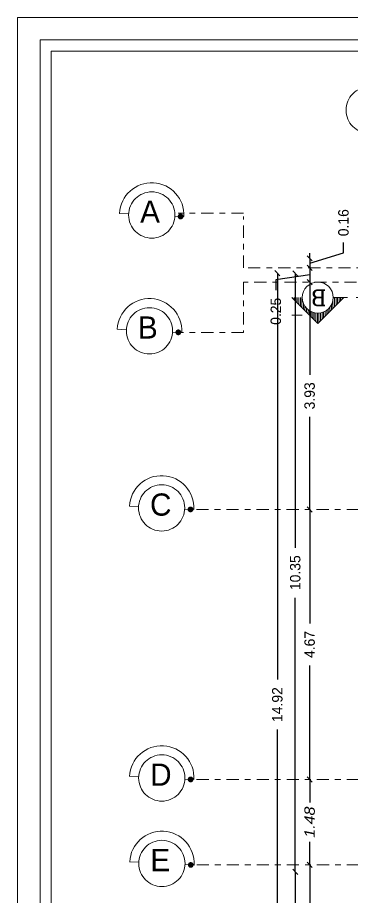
# Model space of a CAD drawing. Header units: metres. Extents: x 500 to 621, y -238 to -209.
# Drawn here: x 519.93 to 525.71, y -229.71 to -214.51 of the extents above; entities that cross this region are included whole.
import ezdxf

# ---------------------------------------------------------------- set-up
doc = ezdxf.new("R2010")
doc.units = ezdxf.units.M
doc.header["$LTSCALE"] = 6
doc.header["$MEASUREMENT"] = 0
doc.linetypes.add('DASHDOT', pattern=[1, 0.5, -0.25, 0, -0.25])
doc.layers.get('0').update_dxf_attribs({"lineweight": 0})
doc.layers.get('Defpoints').update_dxf_attribs({"lineweight": 0})
for name, color, linetype, lineweight in [('AKS', 3, 'Continuous', 0), ('khate boresh', 2, 'Continuous', 0), ('LINE0.1', 1, 'Continuous', 0), ('MOBL', 1, 'Continuous', 0)]:
    doc.layers.add(name, color=color, linetype=linetype, lineweight=lineweight)
doc.styles.add('(4)Arial Cursiva', font='ariali.ttf', dxfattribs={"width": 1.1})
doc.styles.add('ROMANC', font='romanc', dxfattribs={"width": 0.75, "height": 0.225})
doc.styles.add('ROMANTIC', font='rom_____.pfb', dxfattribs={"height": 0.25})
doc.styles.add('style4', font='', dxfattribs={"height": 0.18})
doc.styles.get('style4').set_extended_font_data('Alborz Badr')
doc.dimstyles.new('1-100', dxfattribs={"dimtxt": 0.22, "dimasz": 0.09, "dimexe": 0.18, "dimexo": 0.0625, "dimgap": 0.09, "dimtad": 0, "dimzin": 0, "dimdsep": 46, "dimtxsty": 'style4', "dimblk": 'OBLIQUE', "dimcen": 0.09, "dimse1": 1, "dimse2": 1, "dimclrd": 1, "dimclrt": 81, "dimadec": 0, "dimazin": 0, "dimtfac": 1, "dimtofl": 0, "dimtmove": 1, "dimatfit": 3, "dimfxl": 1, "dimtolj": 1, "dimtzin": 0, "dimarcsym": 0})

# ---------------------------------------------------------------- blocks, each defined once
blk = doc.blocks.new('_Oblique')
at = {"color": 0, "linetype": 'ByBlock', "lineweight": -2}
blk.add_line((-0.5, -0.5), (0.5, 0.5), dxfattribs=at)
blk = doc.blocks.new('*D330')
at = {"color": 1, "lineweight": -2, "transparency": 16777216}
for p, q in [((525.571, -218.583), (525.571, -218.403)), ((524.986, -218.758), (525.571, -218.583)), ((524.986, -218.677), (524.986, -218.587)), ((524.986, -218.677), (524.986, -218.839)), ((524.986, -218.839), (524.986, -218.929))]:
    blk.add_line(p, q, dxfattribs=at)
at = {"layer": 'Defpoints', "color": 0, "transparency": 16777216}
for p in [(524.986, -218.677), (524.986, -218.839), (524.986, -218.839)]:
    blk.add_point(p, dxfattribs=at)
at = {"color": 1, "lineweight": -2, "transparency": 16777216, "xscale": 0.09, "yscale": 0.09, "zscale": 0.09}
for p, rotation in [((524.986, -218.677), 270), ((524.986, -218.839), 90)]:
    blk.add_blockref('_Oblique', p, dxfattribs=dict(at, rotation=rotation))
at = {"color": 81, "transparency": 16777216, "insert": (525.571, -218.06), "char_height": 0.18, "attachment_point": 5, "rotation": 90, "style": 'style4'}
blk.add_mtext('\\A1;0.16', dxfattribs=at)
blk = doc.blocks.new('*D331')
at = {"color": 1, "lineweight": -2, "transparency": 16777216}
for p, q in [((524.986, -218.964), (524.401, -219.048)), ((524.986, -218.839), (524.986, -219.09)), ((524.401, -219.048), (524.401, -219.228))]:
    blk.add_line(p, q, dxfattribs=at)
at = {"layer": 'Defpoints', "color": 0, "transparency": 16777216}
for p in [(524.986, -218.839), (524.986, -219.09), (524.986, -219.09)]:
    blk.add_point(p, dxfattribs=at)
at = {"color": 1, "lineweight": -2, "transparency": 16777216, "xscale": 0.09, "yscale": 0.09, "zscale": 0.09}
for p, rotation in [((524.986, -218.839), 90), ((524.986, -219.09), 270)]:
    blk.add_blockref('_Oblique', p, dxfattribs=dict(at, rotation=rotation))
at = {"color": 81, "transparency": 16777216, "insert": (524.401, -219.592), "char_height": 0.18, "attachment_point": 5, "rotation": 90, "style": 'style4'}
blk.add_mtext('\\A1;0.25', dxfattribs=at)
blk = doc.blocks.new('*D332')
at = {"layer": 'Defpoints', "color": 0, "transparency": 16777216}
for p in [(524.986, -219.09), (524.986, -223.018), (524.986, -223.018)]:
    blk.add_point(p, dxfattribs=at)
at = {"layer": 'LINE0.1', "color": 1, "lineweight": -2, "transparency": 16777216}
for p, q in [((524.986, -219.09), (524.986, -220.689)), ((524.986, -223.018), (524.986, -221.418))]:
    blk.add_line(p, q, dxfattribs=at)
at = {"layer": 'LINE0.1', "color": 1, "lineweight": -2, "transparency": 16777216, "xscale": 0.09, "yscale": 0.09, "zscale": 0.09}
for p, rotation in [((524.986, -219.09), 90), ((524.986, -223.018), 270)]:
    blk.add_blockref('_Oblique', p, dxfattribs=dict(at, rotation=rotation))
at = {"layer": 'LINE0.1', "color": 81, "transparency": 16777216, "insert": (524.986, -221.054), "char_height": 0.18, "attachment_point": 5, "rotation": 90, "style": 'style4'}
blk.add_mtext('\\A1;3.93', dxfattribs=at)
blk = doc.blocks.new('*D333')
at = {"layer": 'Defpoints', "color": 0, "transparency": 16777216}
for p in [(524.986, -223.018), (524.986, -227.687), (524.986, -227.687)]:
    blk.add_point(p, dxfattribs=at)
at = {"layer": 'LINE0.1', "color": 1, "lineweight": -2, "transparency": 16777216}
for p, q in [((524.986, -223.018), (524.986, -224.988)), ((524.986, -227.687), (524.986, -225.717))]:
    blk.add_line(p, q, dxfattribs=at)
at = {"layer": 'LINE0.1', "color": 1, "lineweight": -2, "transparency": 16777216, "xscale": 0.09, "yscale": 0.09, "zscale": 0.09}
for p, rotation in [((524.986, -223.018), 90), ((524.986, -227.687), 270)]:
    blk.add_blockref('_Oblique', p, dxfattribs=dict(at, rotation=rotation))
at = {"layer": 'LINE0.1', "color": 81, "transparency": 16777216, "insert": (524.986, -225.353), "char_height": 0.18, "attachment_point": 5, "rotation": 90, "style": 'style4'}
blk.add_mtext('\\A1;4.67', dxfattribs=at)
blk = doc.blocks.new('*D334')
at = {"layer": 'Defpoints', "color": 0, "transparency": 16777216}
for p in [(524.986, -229.165), (524.986, -233.841), (524.986, -233.841)]:
    blk.add_point(p, dxfattribs=at)
at = {"layer": 'LINE0.1', "color": 1, "lineweight": -2, "transparency": 16777216}
for p, q in [((524.986, -229.165), (524.986, -231.139)), ((524.986, -233.841), (524.986, -231.868))]:
    blk.add_line(p, q, dxfattribs=at)
at = {"layer": 'LINE0.1', "color": 1, "lineweight": -2, "transparency": 16777216, "xscale": 0.09, "yscale": 0.09, "zscale": 0.09}
for p, rotation in [((524.986, -229.165), 90), ((524.986, -233.841), 270)]:
    blk.add_blockref('_Oblique', p, dxfattribs=dict(at, rotation=rotation))
at = {"layer": 'LINE0.1', "color": 81, "transparency": 16777216, "insert": (524.986, -231.503), "char_height": 0.18, "attachment_point": 5, "rotation": 90, "style": 'style4'}
blk.add_mtext('\\A1;4.68', dxfattribs=at)
blk = doc.blocks.new('*D335')
at = {"layer": 'Defpoints', "color": 0, "transparency": 16777216}
for p in [(524.426, -218.933), (524.427, -233.853), (524.427, -233.853)]:
    blk.add_point(p, dxfattribs=at)
at = {"layer": 'LINE0.1', "color": 1, "lineweight": -2, "transparency": 16777216}
for p, q in [((524.427, -218.933), (524.427, -225.96)), ((524.427, -233.853), (524.427, -226.826))]:
    blk.add_line(p, q, dxfattribs=at)
at = {"layer": 'LINE0.1', "color": 1, "lineweight": -2, "transparency": 16777216, "xscale": 0.09, "yscale": 0.09, "zscale": 0.09}
for p, rotation in [((524.427, -218.933), 90), ((524.427, -233.853), 270)]:
    blk.add_blockref('_Oblique', p, dxfattribs=dict(at, rotation=rotation))
at = {"layer": 'LINE0.1', "color": 81, "transparency": 16777216, "insert": (524.427, -226.393), "char_height": 0.18, "attachment_point": 5, "rotation": 90, "style": 'style4'}
blk.add_mtext('\\A1;14.92', dxfattribs=at)
blk = doc.blocks.new('*D336')
at = {"layer": 'Defpoints', "color": 0, "transparency": 16777216}
for p in [(524.686, -218.939), (524.737, -229.285), (524.737, -229.285)]:
    blk.add_point(p, dxfattribs=at)
at = {"layer": 'LINE0.1', "color": 1, "lineweight": -2, "transparency": 16777216}
for p, q in [((524.737, -218.939), (524.737, -223.68)), ((524.737, -229.285), (524.737, -224.545))]:
    blk.add_line(p, q, dxfattribs=at)
at = {"layer": 'LINE0.1', "color": 1, "lineweight": -2, "transparency": 16777216, "xscale": 0.09, "yscale": 0.09, "zscale": 0.09}
for p, rotation in [((524.737, -218.939), 90), ((524.737, -229.285), 270)]:
    blk.add_blockref('_Oblique', p, dxfattribs=dict(at, rotation=rotation))
at = {"layer": 'LINE0.1', "color": 81, "transparency": 16777216, "insert": (524.737, -224.112), "char_height": 0.18, "attachment_point": 5, "rotation": 90, "style": 'style4'}
blk.add_mtext('\\A1;10.35', dxfattribs=at)
blk = doc.blocks.new('*D337')
at = {"layer": 'Defpoints', "color": 0, "transparency": 16777216}
for p in [(524.737, -229.285), (524.737, -233.859), (524.737, -233.859)]:
    blk.add_point(p, dxfattribs=at)
at = {"layer": 'LINE0.1', "color": 1, "lineweight": -2, "transparency": 16777216}
for p, q in [((524.737, -229.285), (524.737, -231.208)), ((524.737, -233.859), (524.737, -231.937))]:
    blk.add_line(p, q, dxfattribs=at)
at = {"layer": 'LINE0.1', "color": 1, "lineweight": -2, "transparency": 16777216, "xscale": 0.09, "yscale": 0.09, "zscale": 0.09}
for p, rotation in [((524.737, -229.285), 90), ((524.737, -233.859), 270)]:
    blk.add_blockref('_Oblique', p, dxfattribs=dict(at, rotation=rotation))
at = {"layer": 'LINE0.1', "color": 81, "transparency": 16777216, "insert": (524.737, -231.572), "char_height": 0.18, "attachment_point": 5, "rotation": 90, "style": 'style4'}
blk.add_mtext('\\A1;4.57', dxfattribs=at)
blk = doc.blocks.new('*X321')
at = {"color": 0}
for p, q in [((4.796, 4.08), (4.958, 4.08)), ((4.836, 4.12), (4.958, 4.12)), ((4.876, 4.16), (4.958, 4.16)), ((4.916, 4.2), (4.958, 4.2)), ((4.956, 4.24), (4.958, 4.24)), ((4.596, 3.88), (4.703, 3.88)), ((4.636, 3.92), (4.761, 3.92)), ((4.676, 3.96), (4.861, 3.96)), ((4.716, 4), (4.958, 4)), ((4.756, 4.04), (4.958, 4.04)), ((4.356, 3.64), (4.563, 3.64)), ((4.396, 3.68), (4.572, 3.68)), ((4.436, 3.72), (4.586, 3.72)), ((4.476, 3.76), (4.605, 3.76)), ((4.516, 3.8), (4.629, 3.8)), ((4.556, 3.84), (4.661, 3.84)), ((4.3, 3.56), (4.558, 3.56)), ((4.316, 3.6), (4.559, 3.6)), ((4.34, 3.52), (4.561, 3.52)), ((4.38, 3.48), (4.568, 3.48)), ((4.42, 3.44), (4.58, 3.44)), ((4.46, 3.4), (4.596, 3.4)), ((4.5, 3.36), (4.618, 3.36)), ((4.54, 3.32), (4.647, 3.32)), ((4.58, 3.28), (4.684, 3.28)), ((4.62, 3.24), (4.734, 3.24)), ((4.66, 3.2), (4.81, 3.2)), ((4.7, 3.16), (4.958, 3.16)), ((4.74, 3.12), (4.958, 3.12)), ((4.78, 3.08), (4.958, 3.08)), ((4.82, 3.04), (4.958, 3.04)), ((4.86, 3), (4.958, 3)), ((4.9, 2.96), (4.958, 2.96)), ((4.94, 2.92), (4.958, 2.92))]:
    blk.add_line(p, q, dxfattribs=at)
blk = doc.blocks.new('*D370')
at = {"layer": 'Defpoints', "color": 0, "linetype": 'Continuous', "transparency": 16777216}
for p in [(524.986, -227.687), (524.986, -229.165), (524.986, -229.165)]:
    blk.add_point(p, dxfattribs=at)
at = {"layer": 'LINE0.1', "color": 1, "linetype": 'Continuous', "lineweight": -2, "transparency": 16777216}
for p, q in [((524.986, -227.687), (524.986, -228.087)), ((524.986, -229.165), (524.986, -228.766))]:
    blk.add_line(p, q, dxfattribs=at)
at = {"layer": 'LINE0.1', "color": 1, "linetype": 'Continuous', "lineweight": -2, "transparency": 16777216, "xscale": 0.09, "yscale": 0.09, "zscale": 0.09}
for p, rotation in [((524.986, -227.687), 90), ((524.986, -229.165), 270)]:
    blk.add_blockref('_Oblique', p, dxfattribs=dict(at, rotation=rotation))
at = {"layer": 'LINE0.1', "color": 81, "linetype": 'Continuous', "transparency": 16777216, "insert": (524.986, -228.426), "char_height": 0.18, "attachment_point": 5, "rotation": 90, "style": '(4)Arial Cursiva'}
blk.add_mtext('\\A1;1.48', dxfattribs=at)

msp = doc.modelspace()

# ---------------------------------------------------------------- linework, layer by layer
at = {"color": 2}
msp.add_lwpolyline([(536.23, -237.563), (536.23, -214.513), (519.932, -214.513), (519.932, -237.563)], close=True, dxfattribs=at)
at = {"color": 7}
for points in [[(535.842, -237.175), (535.842, -214.901), (520.32, -214.901), (520.32, -237.175)], [(535.648, -236.981), (535.648, -215.095), (520.514, -215.095), (520.514, -236.981)]]:
    msp.add_lwpolyline(points, close=True, dxfattribs=at)
at = {"layer": 'AKS', "color": 72, "linetype": 'DASHDOT', "ltscale": 15}
for p, q in [((521.695, -217.899), (521.853, -217.907)), ((522.652, -217.948), (522.81, -217.956)), ((521.657, -219.902), (521.815, -219.91)), ((522.614, -219.951), (522.772, -219.959)), ((521.867, -222.964), (522.025, -222.972)), ((522.824, -223.013), (522.982, -223.021)), ((521.869, -227.633), (522.027, -227.641)), ((522.826, -227.682), (522.984, -227.69)), ((521.871, -229.111), (522.03, -229.12)), ((522.829, -229.16), (522.987, -229.168))]:
    msp.add_line(p, q, dxfattribs=at)
at = {"layer": 'AKS', "color": 133, "linetype": 'DASHDOT', "ltscale": 0.07}
for p, q in [((523.841, -217.893), (522.713, -217.893)), ((523.841, -218.84), (523.841, -217.953)), ((532.972, -218.84), (523.841, -218.84)), ((523.841, -219.09), (523.841, -219.956)), ((525.798, -219.09), (523.841, -219.09)), ((523.841, -219.956), (522.714, -219.956)), ((525.837, -223.018), (522.899, -223.018)), ((525.839, -227.687), (522.901, -227.687)), ((525.841, -229.165), (522.903, -229.165))]:
    msp.add_line(p, q, dxfattribs=at)
at = {"layer": 'AKS', "color": 72, "linetype": 'DASHDOT', "ltscale": 15, "const_width": 0.05}
for points in [[(522.751, -217.978, 1), (522.753, -217.928, 1)], [(522.712, -219.981, 1), (522.715, -219.931, 1)], [(522.923, -223.043, 1), (522.925, -222.993, 1)], [(522.925, -227.712, 1), (522.927, -227.662, 1)], [(522.927, -229.19, 1), (522.93, -229.141, 1)]]:
    msp.add_lwpolyline(points, format="xyb", close=True, dxfattribs=at)
at = {"layer": 'AKS', "color": 133, "linetype": 'DASHDOT', "ltscale": 15}
for centre in [(526.015, -216.113), (522.253, -217.927), (522.214, -219.93), (522.425, -222.992), (522.427, -227.662), (522.429, -229.14)]:
    msp.add_circle(centre, 0.4, dxfattribs=at)
at = {"layer": 'AKS', "color": 72, "linetype": 'DASHDOT', "ltscale": 15}
for centre in [(522.253, -217.927), (522.214, -219.93), (522.425, -222.992), (522.427, -227.662), (522.429, -229.14)]:
    msp.add_arc(centre, 0.558, 357.0725, 177.0725, dxfattribs=at)
at = {"layer": 'khate boresh', "color": 24, "linetype": 'DASHDOT', "ltscale": 0.1}
msp.add_line((534.042, -219.353), (525.576, -219.353), dxfattribs=at)
at = {"layer": 'MOBL', "color": 24}
for p, q in [((525.127, -219.803), (524.678, -219.354)), ((525.127, -219.803), (525.576, -219.354)), ((525.395, -219.353), (525.576, -219.353)), ((524.677, -219.658), (524.858, -219.658))]:
    msp.add_line(p, q, dxfattribs=at)
msp.add_circle((525.127, -219.354), 0.268, dxfattribs=at)

# ---------------------------------------------------------------- block references
at = {"layer": 'MOBL', "color": 8, "extrusion": (0, 0, -1), "xscale": 0.6706865170981473, "yscale": 0.6706865170981473, "zscale": -0.6706865170981473, "rotation": 90}
msp.add_blockref('*X321', (-522.732, -222.678), dxfattribs=at)

# ---------------------------------------------------------------- texts
at = {"layer": 'AKS', "color": 72, "linetype": 'DASHDOT', "ltscale": 15, "style": 'ROMANTIC'}
for s, p in [('A', (522.053, -218.062)), ('B', (522.015, -220.065)), ('C', (522.225, -223.127)), ('D', (522.227, -227.797)), ('E', (522.23, -229.275))]:
    msp.add_text(s, height=0.384, rotation=0.2775, dxfattribs=at).set_placement(p)
at = {"layer": 'MOBL', "color": 3, "style": 'ROMANC', "text_generation_flag": 4, "flags": 4}
msp.add_attdef('B', (525.269, -219.494), 'A', height=0.268, rotation=180, dxfattribs=at)

# ---------------------------------------------------------------- dimensions: what is measured, and where the dimension line sits
dim = msp.add_linear_dim(base=(524.986, -218.839), p1=(524.986, -218.677), p2=(524.986, -218.839), angle=90, dimstyle='1-100')
dim.commit()
dim.dimension.update_dxf_attribs({"geometry": '*D330', "text_midpoint": (525.571, -218.313)})
dim = msp.add_linear_dim(base=(524.986, -219.09), p1=(524.986, -218.839), p2=(524.986, -219.09), angle=90, dimstyle='1-100')
dim.commit()
dim.dimension.update_dxf_attribs({"geometry": '*D331', "text_midpoint": (524.401, -219.318), "dimtype": 160})
at = {"layer": 'LINE0.1', "color": 3}
for base, p1, p2, picture, middle in [((524.427, -233.853), (524.426, -218.933), (524.427, -233.853), '*D335', (524.427, -226.393)), ((524.737, -229.285), (524.686, -218.939), (524.737, -229.285), '*D336', (524.737, -224.112)), ((524.986, -223.018), (524.986, -219.09), (524.986, -223.018), '*D332', (524.986, -221.054)), ((524.986, -227.687), (524.986, -223.018), (524.986, -227.687), '*D333', (524.986, -225.353)), ((524.986, -233.841), (524.986, -229.165), (524.986, -233.841), '*D334', (524.986, -231.503)), ((524.737, -233.859), (524.737, -229.285), (524.737, -233.859), '*D337', (524.737, -231.572))]:
    dim = msp.add_linear_dim(base=base, p1=p1, p2=p2, angle=90, dimstyle='1-100', dxfattribs=at)
    dim.commit()
    dim.dimension.update_dxf_attribs({"geometry": picture, "text_midpoint": middle})
at = {"layer": 'LINE0.1', "color": 7, "linetype": 'Continuous'}
dim = msp.add_linear_dim(base=(524.986, -229.165), p1=(524.986, -227.687), p2=(524.986, -229.165), angle=90, dimstyle='1-100', override={"dimtxt": 0.18, "dimtxsty": '(4)Arial Cursiva', "dimfxl": 0.5}, dxfattribs=at)
dim.commit()
dim.dimension.update_dxf_attribs({"geometry": '*D370', "text_midpoint": (524.986, -228.426)})

doc.saveas('drawing.dxf')
